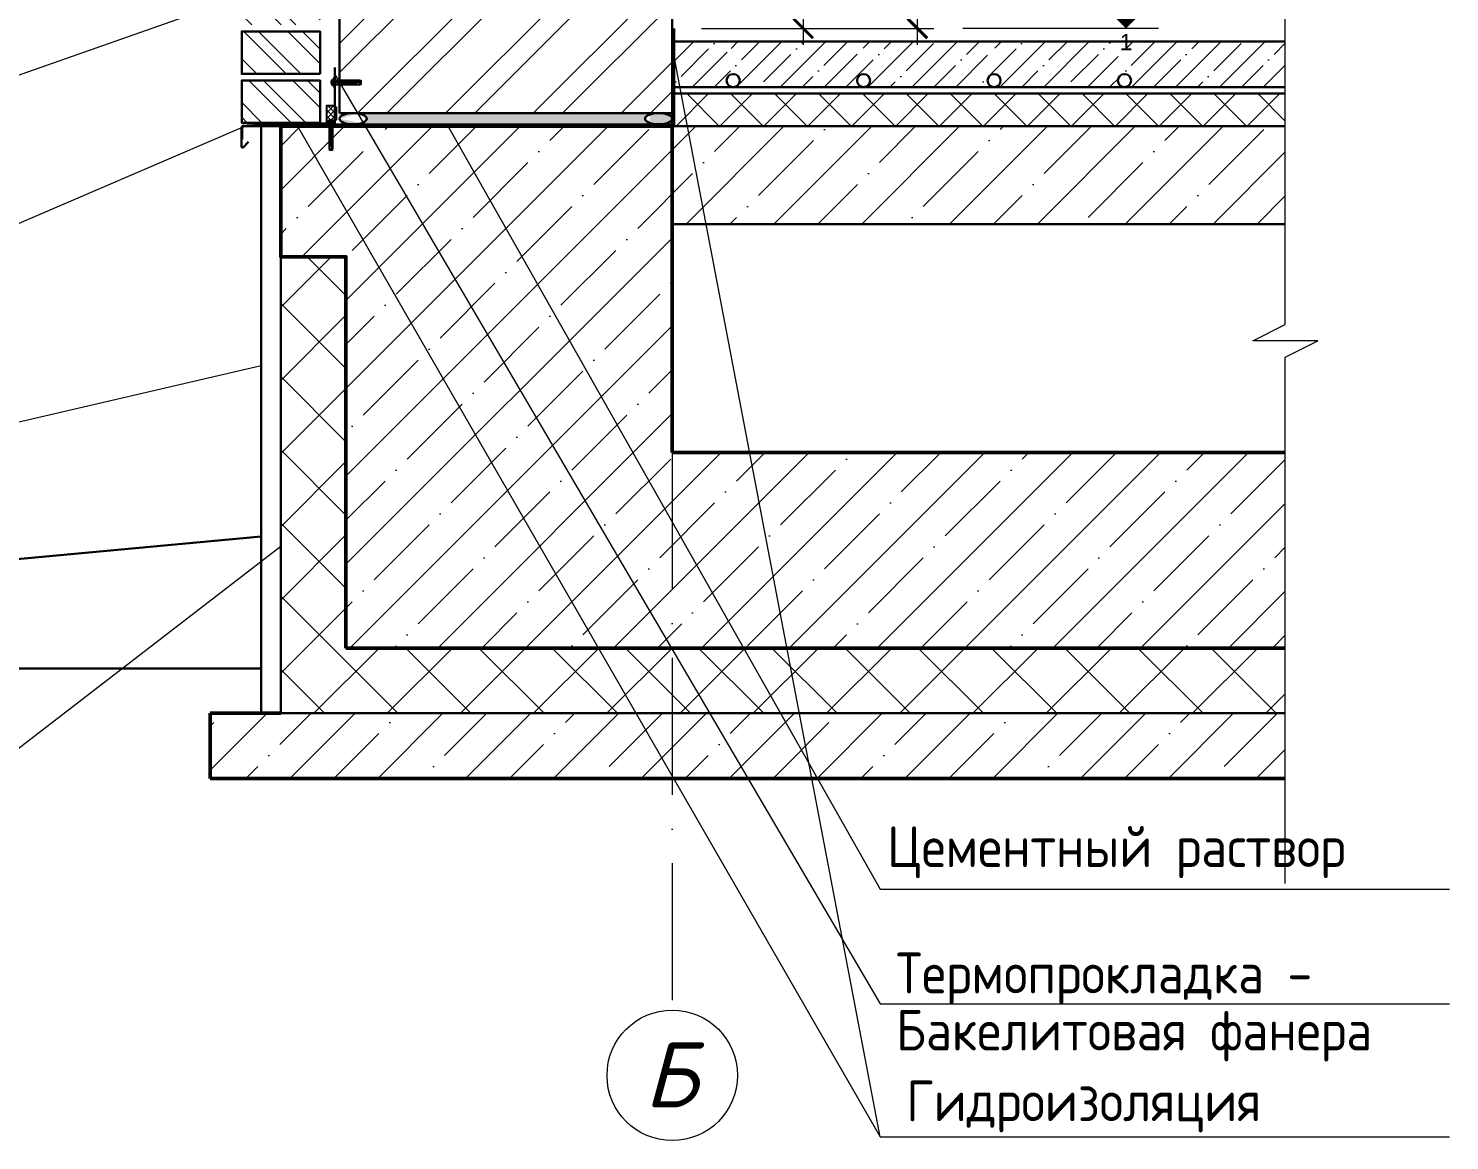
# Model space of a CAD drawing. Header units: millimetres. Extents: x 854812 to 1164625, y 589925 to 823301.
# Drawn here: x 1082510 to 1091226, y 636810 to 643630 of the extents above; entities that cross this region are included whole.
import ezdxf
from ezdxf.enums import TextEntityAlignment as Align

# ---------------------------------------------------------------- set-up
doc = ezdxf.new("R2010")
doc.units = ezdxf.units.MM
for name, pattern in [('1', [0]), ('ACAD_ISO10W100', [18, 12, -3, 0, -3]), ('JIS_08_15', [17.25, 15, -0.75, 0.75, -0.75])]:
    doc.linetypes.add(name, pattern=pattern)
doc.layers.get('Defpoints').update_dxf_attribs({"color": 40})
doc.layers.add('FASTENERS', color=7, linetype='Continuous')
doc.layers.add('SEALING_TAPE', color=40, linetype='Continuous')
for name, color, linetype, lineweight in [('АР_Текст_отметки высот', 95, 'Continuous', 9), ('оси', 50, 'JIS_08_15', 9), ('перекрытия', 36, 'Continuous', 30), ('пол', 11, '1', 30), ('размеры', 215, 'Continuous', 13), ('стены', 172, 'Continuous', 30), ('текст', 7, 'Continuous', 13), ('УКАЗАТЕЛЬ', 6, 'Continuous', 13), ('ФАСАД', 7, 'Continuous', 13), ('фундаменты', 52, 'Continuous', 50), ('ШТРИХ', 142, 'Continuous', 13), ('штриховка', 8, 'Continuous', 9)]:
    doc.layers.add(name, color=color, linetype=linetype, lineweight=lineweight)
doc.styles.add('GOST 2.304', font='isocpeur.ttf', dxfattribs={"width": 0.9})
doc.styles.add('Isocpeur', font='isocpeui.ttf')
doc.styles.get("Standard").update_dxf_attribs({"font": 'arial.ttf'})
doc.dimstyles.new('25', dxfattribs={"dimscale": 100, "dimtxt": 2.5, "dimasz": 1.2, "dimexe": 1, "dimexo": 1, "dimgap": 0.5, "dimtad": 1, "dimdec": 0, "dimlfac": 0.25, "dimzin": 0, "dimdsep": 46, "dimtxsty": 'GOST 2.304', "dimblk": 'ARCHTICK', "dimcen": 0.09, "dimdle": 1, "dimclrd": 256, "dimclre": 256, "dimclrt": 7, "dimadec": 0, "dimazin": 0, "dimtfac": 1, "dimtdec": 0, "dimtmove": 0, "dimatfit": 3, "dimldrblk": 'ARCHTICK', "dimfxl": 100, "dimtolj": 1, "dimtzin": 0, "dimlwd": 5, "dimlwe": 5, "dimarcsym": 1})

# ---------------------------------------------------------------- blocks, each defined once
blk = doc.blocks.new('*U1314')
at = {"color": 7, "linetype": 'Continuous', "lineweight": 15}
for p, q in [((10, 0), (10, 7)), ((10, 7), (25.36, 7)), ((10, 0), (0, 0)), ((12, 0), (10, 0))]:
    blk.add_line(p, q, dxfattribs=at)
at = {"color": 7, "linetype": 'Continuous', "lineweight": 15, "const_width": 0.5}
blk.add_lwpolyline([(7.675, 2.675), (10, 0.35), (12.325, 2.675)], dxfattribs=at)
at = {"color": 7, "linetype": 'Continuous', "lineweight": 15, "style": 'GOST 2.304', "width": 0.9, "flags": 8}
blk.add_attdef('+OTM', text='', height=3, dxfattribs=at).set_placement((11.652, 7), align=Align.BOTTOM_LEFT)
at = {"color": 7, "linetype": 'Continuous', "lineweight": 15, "flags": 8}
blk.add_attdef('YRZ', text='', height=3, dxfattribs=at).set_placement((12.652, 2.376), align=Align.BOTTOM_LEFT)
at = {"layer": 'Defpoints', "color": 5, "linetype": 'Continuous', "flags": 8}
blk.add_attdef('M', text='', height=1, rotation=360, dxfattribs=at).set_placement((10, -0.334), align=Align.TOP_CENTER)
blk = doc.blocks.new('_ArchTick')
at = {"color": 0, "linetype": 'ByBlock', "const_width": 0.15}
blk.add_lwpolyline([(-0.5, -0.5), (0.5, 0.5)], dxfattribs=at)
blk = doc.blocks.new('*D1317')
at = {"layer": 'Defpoints', "color": 0}
for p in [(1085587.1, 649030.2, 94.3), (1087961.9, 649030.2), (1086537.4, 643630.2, 94.3)]:
    blk.add_point(p, dxfattribs=at)
at = {"layer": 'размеры', "lineweight": 5}
for p, q in [((1087961.9, 643530.2), (1087961.9, 649130.2)), ((1085687.1, 649030.2), (1088061.9, 649030.2)), ((1086637.4, 643630.2), (1088061.9, 643630.2))]:
    blk.add_line(p, q, dxfattribs=at)
at = {"layer": 'размеры', "lineweight": 5, "xscale": 120, "yscale": 120, "zscale": 120}
for p, rotation in [((1087961.9, 649030.2), 90), ((1087961.9, 643630.2), 270)]:
    blk.add_blockref('_ArchTick', p, dxfattribs=dict(at, rotation=rotation))
at = {"layer": 'размеры', "color": 7, "insert": (1087736.6, 646516.5), "char_height": 250, "attachment_point": 5, "rotation": 90, "style": 'GOST 2.304'}
blk.add_mtext('\\A1;1350 (для ОК-10)', dxfattribs=at)
blk = doc.blocks.new('*D1318')
at = {"layer": 'Defpoints', "color": 0, "ltscale": 0.1}
for p in [(1086135.7, 645110.2, 94.3), (1087193.1, 643630.2, 94.3), (1087261.9, 643630.2)]:
    blk.add_point(p, dxfattribs=at)
at = {"layer": 'размеры', "lineweight": 5, "ltscale": 0.1}
for p, q in [((1087261.9, 645210.2), (1087261.9, 643530.2)), ((1086235.7, 645110.2), (1087361.9, 645110.2)), ((1087293.1, 643630.2), (1087361.9, 643630.2))]:
    blk.add_line(p, q, dxfattribs=at)
at = {"layer": 'размеры', "lineweight": 5, "ltscale": 0.1, "xscale": 120, "yscale": 120, "zscale": 120}
for p, rotation in [((1087261.9, 645110.2), 90), ((1087261.9, 643630.2), 270)]:
    blk.add_blockref('_ArchTick', p, dxfattribs=dict(at, rotation=rotation))
at = {"layer": 'размеры', "color": 7, "ltscale": 0.1, "insert": (1087062.3, 645754), "char_height": 250, "attachment_point": 5, "rotation": 90, "style": 'GOST 2.304'}
blk.add_mtext('\\A1;350 (для ОК-1, ОК-3, ОК-5)', dxfattribs=at)

msp = doc.modelspace()

# ---------------------------------------------------------------- hatches: boundary and pattern name
at = {"layer": 'SEALING_TAPE'}
h = msp.add_hatch(dxfattribs=at)
h.set_pattern_fill('ANSI37', color=252, scale=20, angle=-90, style=0)
h.set_pattern_definition([(315, (1077367.9548, 648700.4186), (1.76776695, 1.76776695), []), (45, (1077367.9548, 648700.4186), (-1.76776695, 1.76776695), [])])
h.paths.add_polyline_path([(1084398.4, 643069.2), (1084398.4, 643149.2), (1084390.1, 643149.2), (1084390.1, 643069.2)])
at = {"layer": 'размеры', "ltscale": 0.1}
h = msp.add_hatch(dxfattribs=at)
h.set_pattern_fill('AR-SAND', color=256, style=0)
h.set_pattern_definition([(37.5, (127222.77, 42499.88), (-1.6000313, 48.9413237), [0, -38.608, 0, -43.18, 0, -41.275]), (7.5, (127222.77, 42499.88), (44.9523283, 71.68251), [0, -20.828, 0, -34.798, 0, -13.335]), (327.5, (127191.53, 42499.88), (79.099237, 0.1437185), [0, -12.7, 0, -45.72, 0, -59.69]), (317.5, (127191.53, 42499.88), (76.3556452, 22.2929323), [0, -6.35, 0, -29.972, 0, -34.29])])
edge = h.paths.add_edge_path()
edge.add_ellipse((1086375, 643076.2), major_axis=(-83.2, 0), ratio=0.40856, start_angle=0, end_angle=360, ccw=False)
edge.add_line((1086322.1, 643110.2), (1084533.9, 643110.2))
edge.add_ellipse((1084501.6, 643076.2), major_axis=(-83.2, 0), ratio=0.40856, start_angle=0, end_angle=360, ccw=False)
edge.add_line((1084579.8, 643044.4), (1086320.1, 643044.4))
at = {"layer": 'ШТРИХ'}
h = msp.add_hatch(dxfattribs=at)
h.set_pattern_fill('ANSI37', color=256, scale=200, style=0)
h.set_pattern_definition([(45, (869509.817, 584908.104), (-17.6776695, 17.6776695), []), (135, (869509.817, 584908.104), (-17.6776695, -17.6776695), [])])
h.paths.add_polyline_path([(1084339.2, 643046.6), (1084389.3, 643046.6), (1084389.3, 643157.8), (1084339.2, 643157.8)])
h = msp.add_hatch(dxfattribs=at)
h.set_pattern_fill('ANSI37', color=256, scale=60, style=0)
h.set_pattern_definition([(45, (787302.44, 149338.39), (-134.70384, 134.70384), []), (135, (787302.44, 149338.39), (-134.70384, -134.70384), [])])
h.paths.add_polyline_path([(1090218.5, 643030.2), (1090218.5, 643230.2), (1086482.2, 643230.2), (1086482.2, 643030.2)])
at = {"layer": 'ШТРИХ', "ltscale": 0.1}
h = msp.add_hatch(dxfattribs=at)
h.set_pattern_fill('ANSI35', color=256, scale=60, style=0)
h.set_pattern_definition([(45, (127222.77, 42499.88), (-269.40768, 269.40768), []), (45, (127492.18, 42499.88), (-269.40768, 269.40768), [476.25, -95.25, 0, -95.25])])
h.paths.add_polyline_path([(1090218.5, 643030.2), (1084057.4, 643030.2), (1084057.4, 642230.2), (1084457.4, 642230.2), (1084457.4, 639830.2), (1090218.5, 639830.2), (1090218.5, 641030.2), (1086458.4, 641030.2), (1086457.4, 642430.2), (1090218.5, 642430.2)])
h = msp.add_hatch(dxfattribs=at)
h.set_pattern_fill('ANSI37', color=256, scale=100, style=0)
h.set_pattern_definition([(45, (127222.77, 42499.88), (-224.5064, 224.5064), []), (135, (127222.77, 42499.88), (-224.5064, -224.5064), [])])
h.paths.add_polyline_path([(1084057.4, 639430.2), (1086458.4, 639430.2), (1086458.4, 639830.2), (1084457.4, 639830.2), (1084457.4, 642230.2), (1084057.4, 642230.2)])
h.paths.add_polyline_path([(1090218.5, 639430.2), (1090218.5, 639830.2), (1086458.4, 639830.2), (1086458.4, 639430.2)])
h = msp.add_hatch(dxfattribs=at)
h.set_pattern_fill('ANSI35', color=256, scale=60, style=0)
h.set_pattern_definition([(45, (134120.32, 42499.88), (-269.40768, 269.40768), []), (45, (134389.73, 42499.88), (-269.40768, 269.40768), [476.25, -95.25, 0, -95.25])])
h.paths.add_polyline_path([(1086458.4, 639030.2), (1086458.4, 639430.2), (1084057.4, 639430.2), (1083625.6, 639430.2), (1083625.6, 639030.2)])
h.paths.add_polyline_path([(1086458.4, 639430.2), (1086458.4, 639030.2), (1090218.5, 639030.2), (1090218.5, 639430.2)])
at = {"layer": 'штриховка', "ltscale": 0.1}
h = msp.add_hatch(dxfattribs=at)
h.set_pattern_fill('ANSI32', color=256, scale=20, angle=90, style=0)
h.paths.add_polyline_path([(1084298.4, 644511.4), (1083818.4, 644511.4), (1083818.4, 644251.4), (1084298.4, 644251.4)])
h.paths.add_polyline_path([(1084298.4, 644211.4), (1083818.4, 644211.4), (1083818.4, 643951.4), (1084298.4, 643951.4)])
h.paths.add_polyline_path([(1084298.4, 643911.4), (1083818.4, 643911.4), (1083818.4, 643651.4), (1084298.4, 643651.4)])
h.paths.add_polyline_path([(1084298.4, 643611.4), (1083818.4, 643611.4), (1083818.4, 643351.4), (1084298.4, 643351.4)])
h.paths.add_polyline_path([(1084298.4, 643311.4), (1083818.4, 643311.4), (1083818.4, 643051.4), (1084298.4, 643051.4)])
h.paths.add_polyline_path([(1084298.4, 644811.4), (1083818.4, 644811.4), (1083818.4, 644551.4), (1084298.4, 644551.4)])
h.paths.add_polyline_path([(1083818.4, 644851.4), (1084298.4, 644851.4), (1084298.4, 645111.4), (1083818.4, 645111.4)])
h = msp.add_hatch(dxfattribs=at)
h.set_pattern_fill('ANSI32', color=256, scale=40, style=0)
h.set_pattern_definition([(45, (127222.77, 42499.88), (-269.40768, 269.40768), []), (45, (127402.38, 42499.88), (-269.40768, 269.40768), [])])
h.paths.add_polyline_path([(1084418.4, 643110.2), (1086457.4, 643110.2), (1086458.2, 645110.2), (1084418.4, 645110.2)])
h = msp.add_hatch(dxfattribs=at)
h.set_pattern_fill('ANSI35', color=256, scale=30, style=0)
h.set_pattern_definition([(45, (877755.2, 112232.61), (-134.70384, 134.70384), []), (45, (877889.9, 112232.61), (-134.70384, 134.70384), [238.125, -47.625, 0, -47.625])])
h.paths.add_polyline_path([(1090218.5, 643550.2), (1086470.2, 643550.2), (1086470.2, 643270.2), (1090218.5, 643270.2)])
edge = h.paths.add_edge_path(flags=16)
edge.add_arc((1087632.3, 643470.2), 40, 0, 360)
edge = h.paths.add_edge_path(flags=16)
edge.add_arc((1088432.3, 643470.2), 40, 0, 360)
edge = h.paths.add_edge_path(flags=16)
edge.add_arc((1086832.3, 643470.2), 40, 0, 360)
edge = h.paths.add_edge_path(flags=16)
edge.add_arc((1089232.3, 643470.2), 40, 0, 360)

# ---------------------------------------------------------------- linework, layer by layer
at = {"layer": 'FASTENERS', "color": 7}
for p, q in [((1084371.7, 643313.5, -0.1), (1084371.7, 643284.1, -0.1)), ((1084373.2, 643313.5, -0.1), (1084373.2, 643284.1, -0.1)), ((1084380.5, 643305.2, -0.1), (1084380.5, 643292.3, -0.1)), ((1084389.3, 643281.2, -0.1), (1084389.3, 643316.3, -0.1)), ((1084395.9, 643286.8, -0.1), (1084395.9, 643310.8, -0.1)), ((1084438.2, 643295, -0.1), (1084438.2, 643298.8, -0.1)), ((1084442.6, 643295, -0.1), (1084442.6, 643298.8, -0.1)), ((1084495, 643295, -0.1), (1084495, 643298.8, -0.1)), ((1084499.4, 643295, -0.1), (1084499.4, 643298.8, -0.1)), ((1084543.1, 643286.8, -0.1), (1084543.1, 643310.8, -0.1)), ((1084380.3, 643064.2, -0.1), (1084350.9, 643064.2, -0.1)), ((1084380.3, 643062.6, -0.1), (1084350.9, 643062.6, -0.1)), ((1084348, 643046.6, -0.1), (1084383.2, 643046.6, -0.1)), ((1084353.6, 643039.9, -0.1), (1084377.6, 643039.9, -0.1)), ((1084372.1, 643055.3, -0.1), (1084359.2, 643055.3, -0.1)), ((1084361.9, 642997.6, -0.1), (1084365.6, 642997.6, -0.1)), ((1084361.9, 642993.2, -0.1), (1084365.6, 642993.2, -0.1)), ((1084353.6, 642892.7, -0.1), (1084377.6, 642892.8, -0.1)), ((1084361.9, 642940.8, -0.1), (1084365.6, 642940.8, -0.1)), ((1084361.9, 642936.4, -0.1), (1084365.6, 642936.4, -0.1))]:
    msp.add_line(p, q, dxfattribs=at)
at = {"layer": 'FASTENERS', "color": 7, "elevation": -0.1}
for points in [[(1084403, 643308), (1084403, 643308.8), (1084431.9, 643308.8), (1084431.9, 643308)], [(1084404.5, 643305.7), (1084431.9, 643305.7), (1084431.9, 643304.8), (1084404.9, 643304.8)], [(1084406.4, 643302.6), (1084431.9, 643302.6), (1084431.9, 643301.7), (1084407.1, 643301.7), (1084406.6, 643302.3)], [(1084433.9, 643308), (1084433.9, 643308.8), (1084462.8, 643308.8), (1084462.8, 643308)], [(1084433.9, 643304.8), (1084433.9, 643305.7), (1084462.8, 643305.7), (1084462.8, 643304.8)], [(1084433.9, 643302.6), (1084462.8, 643302.6), (1084462.8, 643301.7), (1084433.9, 643301.7)], [(1084464.8, 643308), (1084464.8, 643308.8), (1084493.7, 643308.8), (1084493.7, 643308)], [(1084464.8, 643304.8), (1084464.8, 643305.7), (1084493.7, 643305.7), (1084493.7, 643304.8)], [(1084464.8, 643302.6), (1084493.7, 643302.6), (1084493.7, 643301.7), (1084464.8, 643301.7)], [(1084495.7, 643308), (1084495.7, 643308.8), (1084524.6, 643308.8), (1084524.6, 643308)], [(1084495.7, 643304.8), (1084495.7, 643305.7), (1084524.6, 643305.7), (1084524.6, 643304.8)], [(1084495.7, 643302.6), (1084519.6, 643302.6), (1084517.6, 643301.7), (1084495.7, 643301.7)], [(1084369.4, 643029.5), (1084369.4, 643003.9), (1084368.6, 643003.9), (1084368.6, 643028.7), (1084369.1, 643029.2)], [(1084369.4, 643001.9), (1084369.4, 642973), (1084368.6, 642973), (1084368.6, 643001.9)], [(1084369.4, 642971), (1084369.4, 642942.1), (1084368.6, 642942.1), (1084368.6, 642971)], [(1084372.6, 643031.3), (1084372.6, 643003.9), (1084371.7, 643003.9), (1084371.7, 643030.9)], [(1084371.7, 643001.9), (1084372.6, 643001.9), (1084372.6, 642973), (1084371.7, 642973)], [(1084371.7, 642971), (1084372.6, 642971), (1084372.6, 642942.1), (1084371.7, 642942.1)], [(1084374.8, 643032.8), (1084375.7, 643032.8), (1084375.7, 643003.9), (1084374.8, 643003.9)], [(1084374.8, 643001.9), (1084375.7, 643001.9), (1084375.7, 642973), (1084374.8, 642973)], [(1084374.8, 642971), (1084375.7, 642971), (1084375.7, 642942.1), (1084374.8, 642942.1)], [(1084369.4, 642940.1), (1084369.4, 642916.3), (1084368.6, 642918.2), (1084368.6, 642940.1)], [(1084371.7, 642940.1), (1084372.6, 642940.1), (1084372.6, 642911.2), (1084371.7, 642911.2)], [(1084374.8, 642940.1), (1084375.7, 642940.1), (1084375.7, 642911.2), (1084374.8, 642911.2)]]:
    msp.add_lwpolyline(points, close=True, dxfattribs=at)
at = {"layer": 'FASTENERS', "color": 7}
for points, knots in [([(1084380.5, 643272.3, -0.1), (1084380.5, 643272.3, -0.1), (1084380.5, 643325.3, -0.1), (1084380.5, 643325.3, -0.1), (1084380.5, 643325.3, -0.1), (1084389.3, 643325.3, -0.1), (1084389.3, 643325.3, -0.1), (1084389.3, 643325.3, -0.1), (1084389.3, 643316.3, -0.1), (1084389.3, 643316.3, -0.1), (1084389.3, 643313.3, -0.1), (1084391.8, 643310.8, -0.1), (1084394.9, 643310.8, -0.1), (1084394.9, 643310.8, -0.1), (1084543.1, 643310.8, -0.1), (1084543.1, 643310.8, -0.1), (1084543.1, 643310.8, -0.1), (1084549.9, 643308.5, -0.1), (1084549.9, 643308.5, -0.1), (1084549.9, 643308.5, -0.1), (1084549.9, 643289, -0.1), (1084549.9, 643289, -0.1), (1084549.9, 643289, -0.1), (1084543.1, 643286.8, -0.1), (1084543.1, 643286.8, -0.1), (1084543.1, 643286.8, -0.1), (1084394.9, 643286.8, -0.1), (1084394.9, 643286.8, -0.1), (1084391.8, 643286.8, -0.1), (1084389.3, 643284.3, -0.1), (1084389.3, 643281.2, -0.1), (1084389.3, 643281.2, -0.1), (1084389.3, 643272.3, -0.1), (1084389.3, 643272.3, -0.1), (1084389.3, 643272.3, -0.1), (1084380.5, 643272.3, -0.1), (1084380.5, 643272.3, -0.1)], [0, 0, 0, 0, 1, 1, 1, 2, 2, 2, 3, 3, 3, 4, 4, 4, 5, 5, 5, 6, 6, 6, 7, 7, 7, 8, 8, 8, 9, 9, 9, 10, 10, 10, 11, 11, 11, 12, 12, 12, 12]), ([(1084389.3, 643305.1, -0.1), (1084389.3, 643305.1, -0.1), (1084389.3, 643292.5, -0.1), (1084389.3, 643292.5, -0.1), (1084389.3, 643292.5, -0.1), (1084381.6, 643292.5, -0.1), (1084381.6, 643292.5, -0.1), (1084380.8, 643292.5, -0.1), (1084380.1, 643292.4, -0.1), (1084379.5, 643291.6, -0.1), (1084379.5, 643291.6, -0.1), (1084373.2, 643284.1, -0.1), (1084373.2, 643284.1, -0.1), (1084373.2, 643284.1, -0.1), (1084371.7, 643284.1, -0.1), (1084371.7, 643284.1, -0.1), (1084371.7, 643284.1, -0.1), (1084367.9, 643289.5, -0.1), (1084367.2, 643296.8, -0.1), (1084367.2, 643296.8, -0.1), (1084368.6, 643296.8, -0.1), (1084368.6, 643296.8, -0.1), (1084368.6, 643296.8, -0.1), (1084368.6, 643300.8, -0.1), (1084368.6, 643300.8, -0.1), (1084368.6, 643300.8, -0.1), (1084367.2, 643300.8, -0.1), (1084367.2, 643300.8, -0.1), (1084367.9, 643308.1, -0.1), (1084371.7, 643313.5, -0.1), (1084371.7, 643313.5, -0.1), (1084371.7, 643313.5, -0.1), (1084373.2, 643313.5, -0.1), (1084373.2, 643313.5, -0.1), (1084373.2, 643313.5, -0.1), (1084379.5, 643306, -0.1), (1084379.5, 643306, -0.1), (1084380.1, 643305.2, -0.1), (1084380.8, 643305.1, -0.1), (1084381.6, 643305.1, -0.1), (1084381.6, 643305.1, -0.1), (1084389.3, 643305.1, -0.1), (1084389.3, 643305.1, -0.1)], [0, 0, 0, 0, 1, 1, 1, 2, 2, 2, 3, 3, 3, 4, 4, 4, 5, 5, 5, 6, 6, 6, 7, 7, 7, 8, 8, 8, 9, 9, 9, 10, 10, 10, 11, 11, 11, 12, 12, 12, 13, 13, 13, 14, 14, 14, 14]), ([(1084517.7, 643298.8, -0.1), (1084517.7, 643298.8, -0.1), (1084539.7, 643309.1, -0.1), (1084539.7, 643309.1, -0.1), (1084540.3, 643309.3, -0.1), (1084541, 643309.1, -0.1), (1084541.3, 643308.6, -0.1), (1084541.5, 643308, -0.1), (1084541.2, 643307.3, -0.1), (1084540.6, 643307.1, -0.1), (1084540.6, 643307.1, -0.1), (1084515.1, 643295.2, -0.1), (1084515.1, 643295.2, -0.1), (1084515, 643295.1, -0.1), (1084514.8, 643295, -0.1), (1084514.6, 643295, -0.1), (1084514.6, 643295, -0.1), (1084485.5, 643295, -0.1), (1084485.5, 643295, -0.1), (1084479.4, 643295, -0.1), (1084480.3, 643302, -0.1), (1084475.3, 643302, -0.1), (1084470.3, 643302, -0.1), (1084471.1, 643295, -0.1), (1084465.1, 643295, -0.1), (1084465.1, 643295, -0.1), (1084413.5, 643295, -0.1), (1084413.5, 643295, -0.1), (1084403.1, 643295, -0.1), (1084400.4, 643304, -0.1), (1084400.1, 643305.7, -0.1), (1084399.7, 643307.4, -0.1), (1084400.6, 643308.1, -0.1), (1084400.9, 643308.2, -0.1), (1084401.3, 643308.3, -0.1), (1084402.3, 643308.3, -0.1), (1084402.6, 643307.7, -0.1), (1084402.8, 643307, -0.1), (1084403.5, 643304.8, -0.1), (1084405.1, 643302.7, -0.1), (1084406.8, 643300.6, -0.1), (1084409.8, 643298.8, -0.1), (1084413.5, 643298.8, -0.1), (1084413.5, 643298.8, -0.1), (1084465.1, 643298.8, -0.1), (1084465.1, 643298.8, -0.1), (1084468.3, 643298.8, -0.1), (1084467.9, 643305.8, -0.1), (1084475.3, 643305.8, -0.1), (1084482.7, 643305.8, -0.1), (1084482.3, 643298.8, -0.1), (1084485.5, 643298.8, -0.1), (1084485.5, 643298.8, -0.1), (1084517.7, 643298.8, -0.1), (1084517.7, 643298.8, -0.1)], [0, 0, 0, 0, 1, 1, 1, 2, 2, 2, 3, 3, 3, 4, 4, 4, 5, 5, 5, 6, 6, 6, 7, 7, 7, 8, 8, 8, 9, 9, 9, 10, 10, 10, 11, 11, 11, 12, 12, 12, 13, 13, 13, 14, 14, 14, 15, 15, 15, 16, 16, 16, 17, 17, 17, 18, 18, 18, 18]), ([(1084455.4, 643292.4, -0.1), (1084455.4, 643293.7, -0.1), (1084456.7, 643294.9, -0.1), (1084458.2, 643294.9, -0.1), (1084458.2, 643294.9, -0.1), (1084491.9, 643294.9, -0.1), (1084491.9, 643294.9, -0.1), (1084493.4, 643294.9, -0.1), (1084494.7, 643293.7, -0.1), (1084494.7, 643292.4, -0.1), (1084494.7, 643291, -0.1), (1084493.4, 643289.8, -0.1), (1084491.9, 643289.8, -0.1), (1084491.9, 643289.8, -0.1), (1084458.2, 643289.8, -0.1), (1084458.2, 643289.8, -0.1), (1084456.7, 643289.8, -0.1), (1084455.4, 643291, -0.1), (1084455.4, 643292.4, -0.1)], [0, 0, 0, 0, 1, 1, 1, 2, 2, 2, 3, 3, 3, 4, 4, 4, 5, 5, 5, 6, 6, 6, 6]), ([(1084371.9, 643046.6, -0.1), (1084371.9, 643046.6, -0.1), (1084359.3, 643046.6, -0.1), (1084359.3, 643046.6, -0.1), (1084359.3, 643046.6, -0.1), (1084359.3, 643054.2, -0.1), (1084359.3, 643054.2, -0.1), (1084359.3, 643055, -0.1), (1084359.2, 643055.7, -0.1), (1084358.5, 643056.3, -0.1), (1084358.5, 643056.3, -0.1), (1084350.9, 643062.6, -0.1), (1084350.9, 643062.6, -0.1), (1084350.9, 643062.6, -0.1), (1084350.9, 643064.2, -0.1), (1084350.9, 643064.2, -0.1), (1084350.9, 643064.2, -0.1), (1084356.3, 643068, -0.1), (1084363.6, 643068.6, -0.1), (1084363.6, 643068.6, -0.1), (1084363.6, 643067.3, -0.1), (1084363.6, 643067.3, -0.1), (1084363.6, 643067.3, -0.1), (1084367.6, 643067.3, -0.1), (1084367.6, 643067.3, -0.1), (1084367.6, 643067.3, -0.1), (1084367.6, 643068.6, -0.1), (1084367.6, 643068.6, -0.1), (1084374.9, 643068, -0.1), (1084380.3, 643064.2, -0.1), (1084380.3, 643064.2, -0.1), (1084380.3, 643064.2, -0.1), (1084380.3, 643062.6, -0.1), (1084380.3, 643062.6, -0.1), (1084380.3, 643062.6, -0.1), (1084372.8, 643056.3, -0.1), (1084372.8, 643056.3, -0.1), (1084372, 643055.7, -0.1), (1084371.9, 643055, -0.1), (1084371.9, 643054.2, -0.1), (1084371.9, 643054.2, -0.1), (1084371.9, 643046.6, -0.1), (1084371.9, 643046.6, -0.1)], [0, 0, 0, 0, 1, 1, 1, 2, 2, 2, 3, 3, 3, 4, 4, 4, 5, 5, 5, 6, 6, 6, 7, 7, 7, 8, 8, 8, 9, 9, 9, 10, 10, 10, 11, 11, 11, 12, 12, 12, 13, 13, 13, 14, 14, 14, 14]), ([(1084339.1, 643055.3, -0.1), (1084339.1, 643055.3, -0.1), (1084392.1, 643055.3, -0.1), (1084392.1, 643055.3, -0.1), (1084392.1, 643055.3, -0.1), (1084392.1, 643046.6, -0.1), (1084392.1, 643046.6, -0.1), (1084392.1, 643046.6, -0.1), (1084383.2, 643046.6, -0.1), (1084383.2, 643046.6, -0.1), (1084380.1, 643046.5, -0.1), (1084377.6, 643044, -0.1), (1084377.6, 643041, -0.1), (1084377.6, 643041, -0.1), (1084377.6, 642892.8, -0.1), (1084377.6, 642892.8, -0.1), (1084377.6, 642892.8, -0.1), (1084375.4, 642885.9, -0.1), (1084375.4, 642885.9, -0.1), (1084375.4, 642885.9, -0.1), (1084355.9, 642885.9, -0.1), (1084355.9, 642885.9, -0.1), (1084355.9, 642885.9, -0.1), (1084353.6, 642892.8, -0.1), (1084353.6, 642892.8, -0.1), (1084353.6, 642892.8, -0.1), (1084353.6, 643041, -0.1), (1084353.6, 643041, -0.1), (1084353.6, 643044, -0.1), (1084351.1, 643046.6, -0.1), (1084348, 643046.6, -0.1), (1084348, 643046.6, -0.1), (1084339.1, 643046.6, -0.1), (1084339.1, 643046.6, -0.1), (1084339.1, 643046.6, -0.1), (1084339.1, 643055.3, -0.1), (1084339.1, 643055.3, -0.1)], [0, 0, 0, 0, 1, 1, 1, 2, 2, 2, 3, 3, 3, 4, 4, 4, 5, 5, 5, 6, 6, 6, 7, 7, 7, 8, 8, 8, 9, 9, 9, 10, 10, 10, 11, 11, 11, 12, 12, 12, 12]), ([(1084359.2, 642980.4, -0.1), (1084360.6, 642980.4, -0.1), (1084361.7, 642979.1, -0.1), (1084361.7, 642977.6, -0.1), (1084361.7, 642977.6, -0.1), (1084361.7, 642943.9, -0.1), (1084361.7, 642943.9, -0.1), (1084361.7, 642942.4, -0.1), (1084360.6, 642941.1, -0.1), (1084359.2, 642941.1, -0.1), (1084357.8, 642941.1, -0.1), (1084356.7, 642942.4, -0.1), (1084356.7, 642943.9, -0.1), (1084356.7, 642943.9, -0.1), (1084356.7, 642977.6, -0.1), (1084356.7, 642977.6, -0.1), (1084356.7, 642979.1, -0.1), (1084357.8, 642980.4, -0.1), (1084359.2, 642980.4, -0.1)], [0, 0, 0, 0, 1, 1, 1, 2, 2, 2, 3, 3, 3, 4, 4, 4, 5, 5, 5, 6, 6, 6, 6]), ([(1084365.6, 642918.1, -0.1), (1084365.6, 642918.1, -0.1), (1084375.9, 642896.1, -0.1), (1084375.9, 642896.1, -0.1), (1084376.2, 642895.5, -0.1), (1084376, 642894.8, -0.1), (1084375.4, 642894.6, -0.1), (1084374.9, 642894.3, -0.1), (1084374.2, 642894.6, -0.1), (1084373.9, 642895.2, -0.1), (1084373.9, 642895.2, -0.1), (1084362, 642920.7, -0.1), (1084362, 642920.7, -0.1), (1084361.9, 642920.9, -0.1), (1084361.9, 642921, -0.1), (1084361.9, 642921.2, -0.1), (1084361.9, 642921.2, -0.1), (1084361.9, 642950.3, -0.1), (1084361.9, 642950.3, -0.1), (1084361.9, 642956.4, -0.1), (1084368.9, 642955.5, -0.1), (1084368.9, 642960.5, -0.1), (1084368.9, 642965.6, -0.1), (1084361.9, 642964.7, -0.1), (1084361.9, 642970.8, -0.1), (1084361.9, 642970.8, -0.1), (1084361.9, 643022.3, -0.1), (1084361.9, 643022.3, -0.1), (1084361.9, 643032.7, -0.1), (1084370.9, 643035.4, -0.1), (1084372.6, 643035.7, -0.1), (1084374.2, 643036.1, -0.1), (1084375, 643035.3, -0.1), (1084375.1, 643034.9, -0.1), (1084375.2, 643034.6, -0.1), (1084375.2, 643033.5, -0.1), (1084374.5, 643033.3, -0.1), (1084373.8, 643033, -0.1), (1084371.6, 643032.3, -0.1), (1084369.6, 643030.7, -0.1), (1084367.5, 643029.1, -0.1), (1084365.6, 643026, -0.1), (1084365.6, 643022.3, -0.1), (1084365.6, 643022.3, -0.1), (1084365.6, 642970.8, -0.1), (1084365.6, 642970.8, -0.1), (1084365.6, 642967.6, -0.1), (1084372.6, 642967.9, -0.1), (1084372.6, 642960.5, -0.1), (1084372.6, 642953.2, -0.1), (1084365.6, 642953.5, -0.1), (1084365.6, 642950.3, -0.1), (1084365.6, 642950.3, -0.1), (1084365.6, 642918.1, -0.1), (1084365.6, 642918.1, -0.1)], [0, 0, 0, 0, 1, 1, 1, 2, 2, 2, 3, 3, 3, 4, 4, 4, 5, 5, 5, 6, 6, 6, 7, 7, 7, 8, 8, 8, 9, 9, 9, 10, 10, 10, 11, 11, 11, 12, 12, 12, 13, 13, 13, 14, 14, 14, 15, 15, 15, 16, 16, 16, 17, 17, 17, 18, 18, 18, 18])]:
    msp.add_open_spline(points, degree=3, knots=knots, dxfattribs=at)
at = {"layer": 'SEALING_TAPE', "elevation": -0.1}
for points in [[(1084389.3, 643157.8), (1084389.3, 643046.6), (1084339.2, 643046.6), (1084339.2, 643157.8)], [(1084398.4, 643149.2), (1084398.4, 643069.2), (1084390.1, 643069.2), (1084390.1, 643149.2)]]:
    msp.add_lwpolyline(points, close=True, dxfattribs=at)
at = {"layer": 'оси', "color": 7, "linetype": 'ACAD_ISO10W100', "ltscale": 70}
msp.add_line((1086458.4, 641030.2, -0.1), (1086458.4, 637609.6, 0), dxfattribs=at)
at = {"layer": 'перекрытия', "ltscale": 50}
for p, q in [((1084057.4, 643030.2, 0), (1083938.1, 643030.2)), ((1090218.5, 643030.2, 0), (1086457.4, 643030.2, 0)), ((1086457.4, 642430.2, 0), (1090218.5, 642430.2, 0))]:
    msp.add_line(p, q, dxfattribs=at)
msp.add_lwpolyline([(1083938.1, 643030.2), (1083938.1, 643030.2), (1083938.1, 639430.2)], dxfattribs=at)
at = {"layer": 'перекрытия', "ltscale": 50, "elevation": 0}
for points in [[(1084057.4, 643030.2), (1084057.4, 643030.2), (1084057.4, 639430.2)], [(1090218.5, 639430.2), (1084057.4, 639430.2)]]:
    msp.add_lwpolyline(points, dxfattribs=at)
at = {"layer": 'пол', "ltscale": 0.1}
msp.add_line((1086470.2, 643630.2, -0.1), (1086470.2, 643030.2, -0.1), dxfattribs=at)
at = {"layer": 'размеры', "ltscale": 0.1}
for p, q in [((1084087.9, 643042.2, -0.1), (1086458.2, 643042.2, -0.1)), ((1084152.7, 643044.4, -0.1), (1086458.2, 643044.4, -0.1))]:
    msp.add_line(p, q, dxfattribs=at)
at = {"layer": 'стены', "ltscale": 0.1}
for p, q in [((1084418.4, 645110.2, -0.1), (1084418.4, 643110.2, -0.1)), ((1086458.2, 645110.2, -0.1), (1086458.2, 643030.2, -0.1)), ((1084418.4, 643110.2, -0.1), (1086457.4, 643110.2, -0.1)), ((1083938.1, 640514.7), (1078159.3, 639975)), ((1077938.1, 639703.9), (1083938.1, 639703.9))]:
    msp.add_line(p, q, dxfattribs=at)
at = {"layer": 'стены'}
for p, q in [((1086470.2, 643550.2, -0.1), (1090218.5, 643550.2, -0.1)), ((1086470.2, 643270.2, -0.1), (1090218.5, 643270.2, -0.1)), ((1090218.5, 643230.2, -0.1), (1086470.2, 643230.2, -0.1))]:
    msp.add_line(p, q, dxfattribs=at)
at = {"layer": 'стены', "elevation": -0.1}
for points in [[(1084298.4, 643351.4), (1083818.4, 643351.4), (1083818.4, 643611.4), (1084298.4, 643611.4)], [(1084298.4, 643051.4), (1083818.4, 643051.4), (1083818.4, 643311.4), (1084298.4, 643311.4)]]:
    msp.add_lwpolyline(points, close=True, dxfattribs=at)
at = {"layer": 'стены'}
for centre in [(1086832.3, 643310.2, -0.1), (1087632.3, 643310.2, -0.1), (1088432.3, 643310.2, -0.1), (1089232.3, 643310.2, -0.1)]:
    msp.add_circle(centre, 40, dxfattribs=at)
at = {"layer": 'стены', "extrusion": (0, 0, -1)}
for centre in [(1084501.6, 643076.2, -0.1), (1086375, 643076.2, -0.1)]:
    msp.add_ellipse(centre, major_axis=(-83.2, 0), ratio=0.40856, dxfattribs=at)
at = {"layer": 'стены'}
for points, knots in [([(1084389.3, 643390.3, -0.1), (1084389.3, 643390.3, -0.1), (1084389.3, 643056.6, -0.1), (1084389.3, 643056.6, -0.1), (1084389.3, 643053.8, -0.1), (1084388.1, 643051.3, -0.1), (1084386.3, 643049.5, -0.1), (1084384.6, 643047.8, -0.1), (1084382.3, 643046.7, -0.1), (1084379.7, 643046.6, -0.1), (1084379.7, 643046.6, -0.1), (1084347.2, 643046.6, -0.1), (1084259.6, 643046.6, -0.1)], [0, 0, 0, 0, 1, 1, 1, 2, 2, 2, 3, 3, 3, 3.200828, 3.200828, 3.200828, 3.200828]), ([(1084303.4, 643046.6, -0.1), (1084062.8, 643049.6), (1083827.3, 643032.5), (1083827.3, 643032.5), (1083824.7, 643032.4), (1083822.4, 643031.3), (1083820.6, 643029.6), (1083818.8, 643027.7), (1083817.7, 643025.2), (1083817.7, 643022.5), (1083817.7, 643022.5), (1083817.7, 642904), (1083817.7, 642904), (1083817.7, 642902.7), (1083818.3, 642901.4), (1083819.2, 642900.5), (1083820.1, 642899.6), (1083821.3, 642899), (1083822.7, 642899), (1083824.1, 642899), (1083825.3, 642899.6), (1083826.2, 642900.5), (1083826.2, 642900.5), (1083860.1, 642934.4), (1083860.1, 642934.4)], [3.459534, 3.459534, 3.459534, 3.459534, 4, 4, 4, 5, 5, 5, 6, 6, 6, 7, 7, 7, 8, 8, 8, 9, 9, 9, 10, 10, 10, 11, 11, 11, 11]), ([(1083820.5, 642950.2), (1083820.5, 642950.2), (1083820.5, 643020.2), (1083820.5, 643020.2), (1083820.5, 643022.9), (1083821.7, 643025.4), (1083823.4, 643027.2), (1083825.3, 643029), (1083827.8, 643030.2), (1083830.5, 643030.2), (1083830.5, 643030.2), (1084820.9, 643030.2), (1084820.9, 643030.2)], [0, 0, 0, 0, 1, 1, 1, 2, 2, 2, 3, 3, 3, 4, 4, 4, 4])]:
    msp.add_open_spline(points, degree=3, knots=knots, dxfattribs=at)
at = {"layer": 'текст', "color": 7}
msp.add_circle((1086458.4, 637209.7, 0), 400, dxfattribs=at)
at = {"layer": 'УКАЗАТЕЛЬ', "color": 7, "ltscale": 5}
for p, q in [((1080805.9, 642765.8, 465.7), (1084000.2, 643890, -94.3)), ((1080374.5, 637615.1, 465.7), (1084057.4, 640456, 0)), ((1087734.3, 638351.8, 465.7), (1091225.9, 638351.8, 465.7)), ((1087734.3, 637647.3, 465.7), (1091225.9, 637647.3, 465.7)), ((1087734.3, 636832, 465.7), (1091225.9, 636832, 465.7))]:
    msp.add_line(p, q, dxfattribs=at)
at = {"layer": 'УКАЗАТЕЛЬ', "color": 7}
for p, q in [((1084390.1, 643348.1, -0.1), (1087734.3, 637647.3, 465.7)), ((1080972.2, 641798.2, 465.7), (1083822.1, 643025.6)), ((1085075.3, 643042.2, -0.1), (1087734.3, 638351.8, 465.7)), ((1079394.6, 640509.5, 465.7), (1083938.1, 641562.5))]:
    msp.add_line(p, q, dxfattribs=at)
at = {"layer": 'УКАЗАТЕЛЬ', "ltscale": 100, "elevation": -94.3}
msp.add_lwpolyline([(1090218.5, 638386.8), (1090218.5, 641614.2), (1090418.5, 641714.2), (1090018.5, 641714.2), (1090218.5, 641814.2), (1090218.5, 644125.3)], dxfattribs=at)
at = {"layer": 'ФАСАД'}
for p, q in [((1086458.2, 643482.2, -0.1), (1086470.2, 643482.2, -0.1)), ((1086458.2, 643362.2, -0.1), (1086470.2, 643362.2, -0.1)), ((1086458.2, 643242.2, -0.1), (1086470.2, 643242.2, -0.1)), ((1084278.4, 643030.2, -0.1), (1084278.4, 643042.2, -0.1)), ((1084398.4, 643030.2, -0.1), (1084398.4, 643042.2, -0.1)), ((1084518.4, 643030.2, -0.1), (1084518.4, 643042.2, -0.1)), ((1084638.4, 643030.2, -0.1), (1084638.4, 643042.2, -0.1)), ((1084758.4, 643030.2, -0.1), (1084758.4, 643042.2, -0.1)), ((1084878.4, 643030.2, -0.1), (1084878.4, 643042.2, -0.1)), ((1084998.4, 643030.2, -0.1), (1084998.4, 643042.2, -0.1)), ((1085118.4, 643030.2, -0.1), (1085118.4, 643042.2, -0.1)), ((1085238.4, 643030.2, -0.1), (1085238.4, 643042.2, -0.1)), ((1085358.4, 643030.2, -0.1), (1085358.4, 643042.2, -0.1)), ((1085478.4, 643030.2, -0.1), (1085478.4, 643042.2, -0.1)), ((1085598.4, 643030.2, -0.1), (1085598.4, 643042.2, -0.1)), ((1085718.4, 643030.2, -0.1), (1085718.4, 643042.2, -0.1)), ((1085838.4, 643030.2, -0.1), (1085838.4, 643042.2, -0.1)), ((1085918.4, 643042.2, -0.1), (1085930.4, 643042.2, -0.1))]:
    msp.add_line(p, q, dxfattribs=at)
at = {"layer": 'ФАСАД', "elevation": -0.1}
msp.add_lwpolyline([(1084152.7, 643044.4), (1087734.3, 636832), (1086470.2, 643458.2)], dxfattribs=at)
at = {"layer": 'фундаменты', "ltscale": 75}
for p, q in [((1083625.6, 639430.2, 0), (1083625.6, 639030.2, 0)), ((1083625.6, 639430.2, 0), (1084057.4, 639430.2, 0)), ((1090218.5, 639030.2, 0), (1083625.6, 639030.2, 0))]:
    msp.add_line(p, q, dxfattribs=at)
for points, elevation in [([(1084457.4, 639830.2), (1084457.4, 642230.2), (1084057.4, 642230.2), (1084057.4, 643030.2), (1084057.4, 643030.2), (1084057.4, 643030.2), (1086458.2, 643030.2)], 0), ([(1086458.4, 643030.2), (1086458.4, 643030.2), (1086458.4, 643030.2), (1086458.4, 641030.2)], -0.1), ([(1090218.5, 641030.2), (1086458.4, 641030.2)], -0.1), ([(1084457.4, 639830.2), (1090218.5, 639830.2)], 0)]:
    msp.add_lwpolyline(points, dxfattribs=dict(at, elevation=elevation))

# ---------------------------------------------------------------- block references
at = {"layer": 'АР_Текст_отметки высот'}
ref = msp.add_blockref('*U1314', (1088241.7, 643630.2, 0), dxfattribs=dict(at, xscale=100, yscale=100, zscale=100))
ref.add_attrib('+OTM', '±0.000', dxfattribs={"layer": '0', "color": 7, "linetype": 'Continuous', "lineweight": 15, "height": 300, "style": 'GOST 2.304', "width": 0.9, "flags": 8}).set_placement((1089406.9, 644330.2, 0), align=Align.BOTTOM_LEFT)
ref.add_attrib('YRZ', 'ур.ч.пола', dxfattribs={"layer": '0', "color": 7, "linetype": 'Continuous', "lineweight": 15, "height": 250, "style": 'GOST 2.304', "width": 0.9, "flags": 8}).set_placement((1089506.9, 643867.7, 0), align=Align.BOTTOM_LEFT)
ref.add_attrib('M', '1', dxfattribs={"layer": 'Defpoints', "color": 5, "linetype": 'Continuous', "height": 100, "flags": 8}).set_placement((1089241.7, 643596.8, 0), align=Align.TOP_CENTER)

# ---------------------------------------------------------------- texts
at = {"layer": 'текст', "color": 7, "style": 'Isocpeur'}
msp.add_text('Б', height=400, dxfattribs=at).set_placement((1086448.7, 637013.6, 0), align=Align.CENTER)
at = {"layer": 'текст', "color": 7, "ltscale": 64.565217, "char_height": 250, "width": 3586.558, "attachment_point": 4, "line_spacing_factor": 0.84, "style": 'GOST 2.304'}
for s, insert in [('\\pt15.625;{\\C256;Цементный раствор}', (1087776.7, 638578.1, 465.7)), ('\\pt15.625;{\\C256;Термопрокладка - Бакелитовая фанера}', (1087830.8, 637628.3, 465.7)), ('\\pt15.625;{\\C256;Гидроизоляция}', (1087894.1, 637019.3, 465.7))]:
    msp.add_mtext(s, dxfattribs=dict(at, insert=insert))

# ---------------------------------------------------------------- dimensions: what is measured, and where the dimension line sits
at = {"layer": 'размеры'}
dim = msp.add_linear_dim(base=(1087961.9, 649030.2, -94.3), p1=(1086537.4, 643630.2, -0.1), p2=(1085587.1, 649030.2, -0.1), angle=90, text='1350 (для ОК-10)', dimstyle='25', override={"dimtmove": 2}, dxfattribs=at)
dim.commit()
dim.dimension.update_dxf_attribs({"geometry": '*D1317', "text_midpoint": (1087736.6, 646516.5, -94.3), "dimtype": 160})
at = {"layer": 'размеры', "ltscale": 0.1}
dim = msp.add_linear_dim(base=(1087261.9, 643630.2, -94.3), p1=(1086135.7, 645110.2, -0.1), p2=(1087193.1, 643630.2, -0.1), angle=90, text='350 (для ОК-1, ОК-3, ОК-5)', dimstyle='25', override={"dimtmove": 2}, dxfattribs=at)
dim.commit()
dim.dimension.update_dxf_attribs({"geometry": '*D1318', "text_midpoint": (1087062.3, 645754, -94.3), "dimtype": 160})

doc.saveas('drawing.dxf')
